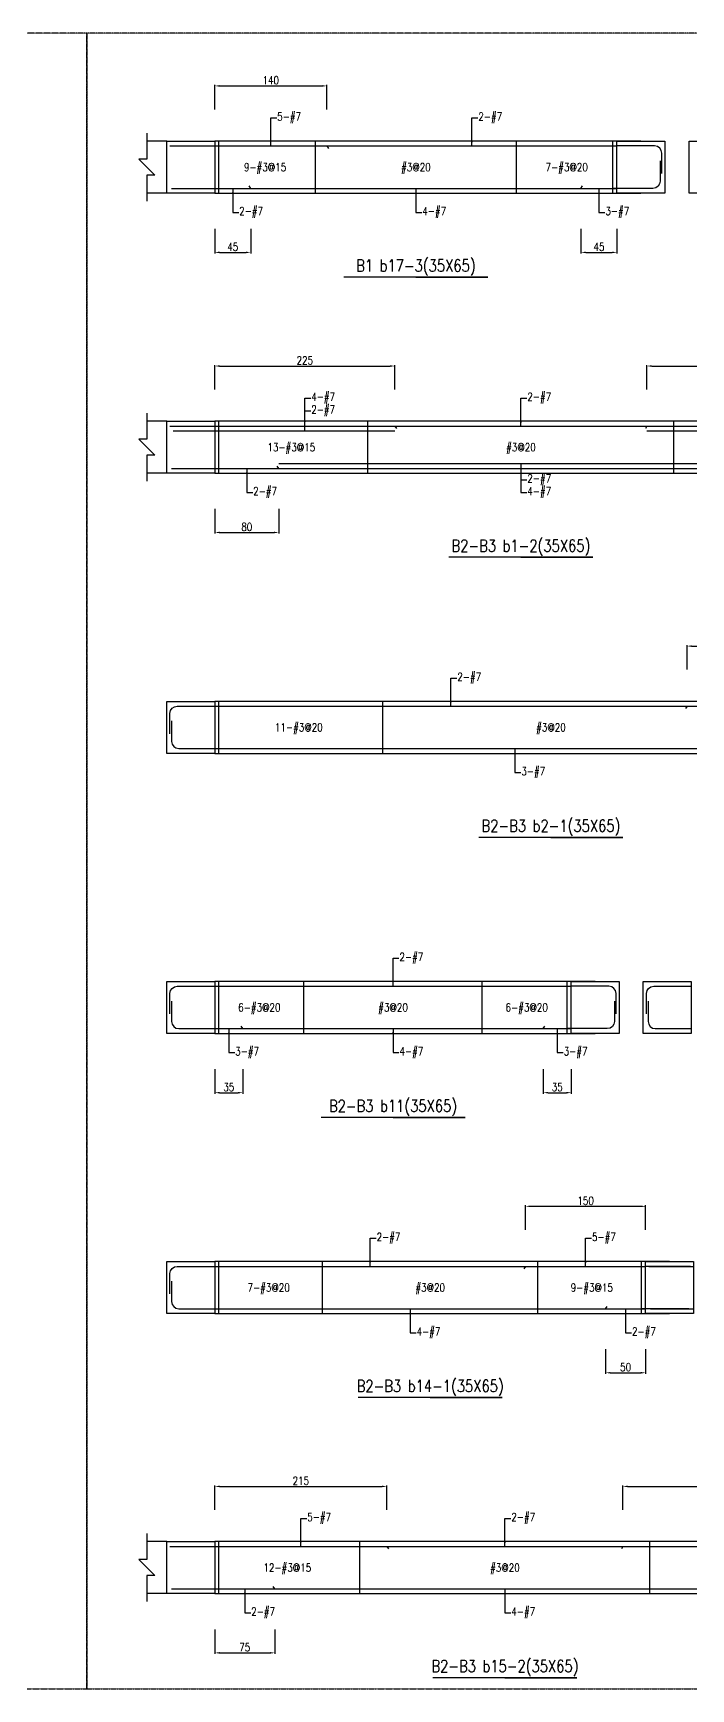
# Model space of a CAD drawing. Header units: millimetres. Extents: x 0 to 84580, y -12276 to 4373.
# Drawn here: x 78055 to 78877, y 0 to 2069 of the extents above; entities that cross this region are included whole.
import ezdxf
from ezdxf.enums import TextEntityAlignment as Align

# ---------------------------------------------------------------- set-up
doc = ezdxf.new("R2010")
doc.units = ezdxf.units.MM
doc.header["$MEASUREMENT"] = 0
doc.linetypes.add('CENTER', pattern=[2, 1.25, -0.25, 0.25, -0.25])
for name, color, linetype in [('S-DIM', 2, 'Continuous'), ('S-GRID', 1, 'CENTER'), ('S-LEADER', 2, 'Continuous'), ('S-RC', 130, 'Continuous'), ('S-REINF', 6, 'Continuous'), ('S-TEXT', 2, 'Continuous')]:
    doc.layers.add(name, color=color, linetype=linetype)
doc.styles.add('CS4', font='romans.shx', dxfattribs={"width": 0.8, "bigfont": 'lsp.shx'})
doc.styles.get("Standard").update_dxf_attribs({"font": 'arial.ttf'})
doc.dimstyles.new('ISO-25', dxfattribs={"dimtxt": 2.5, "dimasz": 2.5, "dimexe": 1.25, "dimexo": 0.625, "dimtad": 1, "dimtxsty": 'Standard', "dimcen": 2.5, "dimadec": 0, "dimazin": 0, "dimtfac": 1, "dimtmove": 0, "dimatfit": 3, "dimfxl": 0, "dimarcsym": 0})

# ---------------------------------------------------------------- blocks, each defined once
blk = doc.blocks.new('*D2158')
at = {"layer": 'DEFPOINTS', "color": 0, "transparency": 16777216}
for p in [(78422, 2003), (78282, 1973), (78422, 1973)]:
    blk.add_point(p, dxfattribs=at)
at = {"layer": 'S-DIM', "color": 0, "lineweight": -2, "transparency": 16777216}
for p, q in [((78282, 1973.625), (78282, 2004.25)), ((78288, 2003), (78416, 2003)), ((78422, 1973.625), (78422, 2004.25))]:
    blk.add_line(p, q, dxfattribs=at)
at = {"layer": 'S-DIM', "color": 0, "transparency": 16777216}
for points in [[(78288, 2004), (78288, 2002), (78282, 2003)], [(78416, 2004), (78416, 2002), (78422, 2003)]]:
    blk.add_solid(points, dxfattribs=at)
at = {"layer": 'S-DIM', "color": 0, "transparency": 16777216, "insert": (78352, 2010), "char_height": 10, "attachment_point": 5, "style": 'CS4'}
blk.add_mtext('140', dxfattribs=at)
blk = doc.blocks.new('*D2159')
at = {"layer": 'DEFPOINTS', "color": 0, "transparency": 16777216}
for p in [(78282, 1825), (78327, 1825), (78327, 1795)]:
    blk.add_point(p, dxfattribs=at)
at = {"layer": 'S-DIM', "color": 0, "lineweight": -2, "transparency": 16777216}
for p, q in [((78282, 1824.375), (78282, 1793.75)), ((78327, 1824.375), (78327, 1793.75)), ((78288, 1795), (78321, 1795))]:
    blk.add_line(p, q, dxfattribs=at)
at = {"layer": 'S-DIM', "color": 0, "transparency": 16777216}
for points in [[(78288, 1796), (78288, 1794), (78282, 1795)], [(78321, 1796), (78321, 1794), (78327, 1795)]]:
    blk.add_solid(points, dxfattribs=at)
at = {"layer": 'S-DIM', "color": 0, "transparency": 16777216, "insert": (78304.5, 1802), "char_height": 10, "attachment_point": 5, "style": 'CS4'}
blk.add_mtext('45', dxfattribs=at)
blk = doc.blocks.new('*D2160')
at = {"layer": 'DEFPOINTS', "color": 0, "transparency": 16777216}
for p in [(78739.5, 1825), (78784.5, 1825), (78784.5, 1795)]:
    blk.add_point(p, dxfattribs=at)
at = {"layer": 'S-DIM', "color": 0, "lineweight": -2, "transparency": 16777216}
for p, q in [((78739.5, 1824.375), (78739.5, 1793.75)), ((78784.5, 1824.375), (78784.5, 1793.75)), ((78745.5, 1795), (78778.5, 1795))]:
    blk.add_line(p, q, dxfattribs=at)
at = {"layer": 'S-DIM', "color": 0, "transparency": 16777216}
for points in [[(78745.5, 1796), (78745.5, 1794), (78739.5, 1795)], [(78778.5, 1796), (78778.5, 1794), (78784.5, 1795)]]:
    blk.add_solid(points, dxfattribs=at)
at = {"layer": 'S-DIM', "color": 0, "transparency": 16777216, "insert": (78762, 1802), "char_height": 10, "attachment_point": 5, "style": 'CS4'}
blk.add_mtext('45', dxfattribs=at)
blk = doc.blocks.new('*D2167')
at = {"layer": 'DEFPOINTS', "color": 0, "transparency": 16777216}
for p in [(78507, 1653), (78282, 1623), (78507, 1623)]:
    blk.add_point(p, dxfattribs=at)
at = {"layer": 'S-DIM', "color": 0, "lineweight": -2, "transparency": 16777216}
for p, q in [((78282, 1623.625), (78282, 1654.25)), ((78288, 1653), (78501, 1653)), ((78507, 1623.625), (78507, 1654.25))]:
    blk.add_line(p, q, dxfattribs=at)
at = {"layer": 'S-DIM', "color": 0, "transparency": 16777216}
for points in [[(78288, 1654), (78288, 1652), (78282, 1653)], [(78501, 1654), (78501, 1652), (78507, 1653)]]:
    blk.add_solid(points, dxfattribs=at)
at = {"layer": 'S-DIM', "color": 0, "transparency": 16777216, "insert": (78394.5, 1660), "char_height": 10, "attachment_point": 5, "style": 'CS4'}
blk.add_mtext('225', dxfattribs=at)
blk = doc.blocks.new('*D2168')
at = {"layer": 'DEFPOINTS', "color": 0, "transparency": 16777216}
for p in [(79047, 1653), (78822, 1623), (79047, 1623)]:
    blk.add_point(p, dxfattribs=at)
at = {"layer": 'S-DIM', "color": 0, "lineweight": -2, "transparency": 16777216}
for p, q in [((78822, 1623.625), (78822, 1654.25)), ((78828, 1653), (79041, 1653)), ((79047, 1623.625), (79047, 1654.25))]:
    blk.add_line(p, q, dxfattribs=at)
at = {"layer": 'S-DIM', "color": 0, "transparency": 16777216}
for points in [[(78828, 1654), (78828, 1652), (78822, 1653)], [(79041, 1654), (79041, 1652), (79047, 1653)]]:
    blk.add_solid(points, dxfattribs=at)
at = {"layer": 'S-DIM', "color": 0, "transparency": 16777216, "insert": (78934.5, 1660), "char_height": 10, "attachment_point": 5, "style": 'CS4'}
blk.add_mtext('225', dxfattribs=at)
blk = doc.blocks.new('*D2169')
at = {"layer": 'DEFPOINTS', "color": 0, "transparency": 16777216}
for p in [(78282, 1475), (78362, 1475), (78362, 1445)]:
    blk.add_point(p, dxfattribs=at)
at = {"layer": 'S-DIM', "color": 0, "lineweight": -2, "transparency": 16777216}
for p, q in [((78282, 1474.375), (78282, 1443.75)), ((78362, 1474.375), (78362, 1443.75)), ((78288, 1445), (78356, 1445))]:
    blk.add_line(p, q, dxfattribs=at)
at = {"layer": 'S-DIM', "color": 0, "transparency": 16777216}
for points in [[(78288, 1446), (78288, 1444), (78282, 1445)], [(78356, 1446), (78356, 1444), (78362, 1445)]]:
    blk.add_solid(points, dxfattribs=at)
at = {"layer": 'S-DIM', "color": 0, "transparency": 16777216, "insert": (78322, 1452), "char_height": 10, "attachment_point": 5, "style": 'CS4'}
blk.add_mtext('80', dxfattribs=at)
blk = doc.blocks.new('*D2059')
at = {"layer": 'DEFPOINTS', "color": 0, "transparency": 16777216}
for p in [(79122, 1303), (78872, 1273), (79122, 1273)]:
    blk.add_point(p, dxfattribs=at)
at = {"layer": 'S-DIM', "color": 0, "lineweight": -2, "transparency": 16777216}
for p, q in [((78872, 1273.625), (78872, 1304.25)), ((79122, 1273.625), (79122, 1304.25)), ((78878, 1303), (79116, 1303))]:
    blk.add_line(p, q, dxfattribs=at)
at = {"layer": 'S-DIM', "color": 0, "transparency": 16777216}
for points in [[(78878, 1304), (78878, 1302), (78872, 1303)], [(79116, 1304), (79116, 1302), (79122, 1303)]]:
    blk.add_solid(points, dxfattribs=at)
at = {"layer": 'S-DIM', "color": 0, "transparency": 16777216, "insert": (78997, 1310), "char_height": 10, "attachment_point": 5, "style": 'CS4'}
blk.add_mtext('250', dxfattribs=at)
blk = doc.blocks.new('*D2068')
at = {"layer": 'DEFPOINTS', "color": 0, "transparency": 16777216}
for p in [(78282, 775), (78317, 775), (78317, 745)]:
    blk.add_point(p, dxfattribs=at)
at = {"layer": 'S-DIM', "color": 0, "lineweight": -2, "transparency": 16777216}
for p, q in [((78282, 774.375), (78282, 743.75)), ((78317, 774.375), (78317, 743.75)), ((78288, 745), (78311, 745))]:
    blk.add_line(p, q, dxfattribs=at)
at = {"layer": 'S-DIM', "color": 0, "transparency": 16777216}
for points in [[(78288, 746), (78288, 744), (78282, 745)], [(78311, 746), (78311, 744), (78317, 745)]]:
    blk.add_solid(points, dxfattribs=at)
at = {"layer": 'S-DIM', "color": 0, "transparency": 16777216, "insert": (78299.5, 752), "char_height": 10, "attachment_point": 5, "style": 'CS4'}
blk.add_mtext('35', dxfattribs=at)
blk = doc.blocks.new('*D2069')
at = {"layer": 'DEFPOINTS', "color": 0, "transparency": 16777216}
for p in [(78692.4, 775), (78727.4, 775), (78727.4, 745)]:
    blk.add_point(p, dxfattribs=at)
at = {"layer": 'S-DIM', "color": 0, "lineweight": -2, "transparency": 16777216}
for p, q in [((78692.4, 774.375), (78692.4, 743.75)), ((78727.4, 774.375), (78727.4, 743.75)), ((78698.4, 745), (78721.4, 745))]:
    blk.add_line(p, q, dxfattribs=at)
at = {"layer": 'S-DIM', "color": 0, "transparency": 16777216}
for points in [[(78698.4, 746), (78698.4, 744), (78692.4, 745)], [(78721.4, 746), (78721.4, 744), (78727.4, 745)]]:
    blk.add_solid(points, dxfattribs=at)
at = {"layer": 'S-DIM', "color": 0, "transparency": 16777216, "insert": (78709.9, 752), "char_height": 10, "attachment_point": 5, "style": 'CS4'}
blk.add_mtext('35', dxfattribs=at)
blk = doc.blocks.new('*D2092')
at = {"layer": 'DEFPOINTS', "color": 0, "transparency": 16777216}
for p in [(78820.3, 603), (78670.3, 573), (78820.3, 573)]:
    blk.add_point(p, dxfattribs=at)
at = {"layer": 'S-DIM', "color": 0, "lineweight": -2, "transparency": 16777216}
for p, q in [((78670.3, 573.625), (78670.3, 604.25)), ((78676.3, 603), (78814.3, 603)), ((78820.3, 573.625), (78820.3, 604.25))]:
    blk.add_line(p, q, dxfattribs=at)
at = {"layer": 'S-DIM', "color": 0, "transparency": 16777216}
for points in [[(78676.3, 604), (78676.3, 602), (78670.3, 603)], [(78814.3, 604), (78814.3, 602), (78820.3, 603)]]:
    blk.add_solid(points, dxfattribs=at)
at = {"layer": 'S-DIM', "color": 0, "transparency": 16777216, "insert": (78745.3, 610), "char_height": 10, "attachment_point": 5, "style": 'CS4'}
blk.add_mtext('150', dxfattribs=at)
blk = doc.blocks.new('*D2093')
at = {"layer": 'DEFPOINTS', "color": 0, "transparency": 16777216}
for p in [(78770.3, 425), (78820.3, 425), (78820.3, 395)]:
    blk.add_point(p, dxfattribs=at)
at = {"layer": 'S-DIM', "color": 0, "lineweight": -2, "transparency": 16777216}
for p, q in [((78770.3, 424.375), (78770.3, 393.75)), ((78820.3, 424.375), (78820.3, 393.75)), ((78776.3, 395), (78814.3, 395))]:
    blk.add_line(p, q, dxfattribs=at)
at = {"layer": 'S-DIM', "color": 0, "transparency": 16777216}
for points in [[(78776.3, 396), (78776.3, 394), (78770.3, 395)], [(78814.3, 396), (78814.3, 394), (78820.3, 395)]]:
    blk.add_solid(points, dxfattribs=at)
at = {"layer": 'S-DIM', "color": 0, "transparency": 16777216, "insert": (78795.3, 402), "char_height": 10, "attachment_point": 5, "style": 'CS4'}
blk.add_mtext('50', dxfattribs=at)
blk = doc.blocks.new('*D2102')
at = {"layer": 'DEFPOINTS', "color": 0, "transparency": 16777216}
for p in [(78497, 253), (78282, 223), (78497, 223)]:
    blk.add_point(p, dxfattribs=at)
at = {"layer": 'S-DIM', "color": 0, "lineweight": -2, "transparency": 16777216}
for p, q in [((78282, 223.625), (78282, 254.25)), ((78288, 253), (78491, 253)), ((78497, 223.625), (78497, 254.25))]:
    blk.add_line(p, q, dxfattribs=at)
at = {"layer": 'S-DIM', "color": 0, "transparency": 16777216}
for points in [[(78288, 254), (78288, 252), (78282, 253)], [(78491, 254), (78491, 252), (78497, 253)]]:
    blk.add_solid(points, dxfattribs=at)
at = {"layer": 'S-DIM', "color": 0, "transparency": 16777216, "insert": (78389.5, 260), "char_height": 10, "attachment_point": 5, "style": 'CS4'}
blk.add_mtext('215', dxfattribs=at)
blk = doc.blocks.new('*D2103')
at = {"layer": 'DEFPOINTS', "color": 0, "transparency": 16777216}
for p in [(79007, 253), (78792, 223), (79007, 223)]:
    blk.add_point(p, dxfattribs=at)
at = {"layer": 'S-DIM', "color": 0, "lineweight": -2, "transparency": 16777216}
for p, q in [((78792, 223.625), (78792, 254.25)), ((78798, 253), (79001, 253)), ((79007, 223.625), (79007, 254.25))]:
    blk.add_line(p, q, dxfattribs=at)
at = {"layer": 'S-DIM', "color": 0, "transparency": 16777216}
for points in [[(78798, 254), (78798, 252), (78792, 253)], [(79001, 254), (79001, 252), (79007, 253)]]:
    blk.add_solid(points, dxfattribs=at)
at = {"layer": 'S-DIM', "color": 0, "transparency": 16777216, "insert": (78899.5, 260), "char_height": 10, "attachment_point": 5, "style": 'CS4'}
blk.add_mtext('215', dxfattribs=at)
blk = doc.blocks.new('*D2104')
at = {"layer": 'DEFPOINTS', "color": 0, "transparency": 16777216}
for p in [(78282, 75), (78357, 75), (78357, 45)]:
    blk.add_point(p, dxfattribs=at)
at = {"layer": 'S-DIM', "color": 0, "lineweight": -2, "transparency": 16777216}
for p, q in [((78282, 74.375), (78282, 43.75)), ((78357, 74.375), (78357, 43.75)), ((78288, 45), (78351, 45))]:
    blk.add_line(p, q, dxfattribs=at)
at = {"layer": 'S-DIM', "color": 0, "transparency": 16777216}
for points in [[(78288, 46), (78288, 44), (78282, 45)], [(78351, 46), (78351, 44), (78357, 45)]]:
    blk.add_solid(points, dxfattribs=at)
at = {"layer": 'S-DIM', "color": 0, "transparency": 16777216, "insert": (78319.5, 52), "char_height": 10, "attachment_point": 5, "style": 'CS4'}
blk.add_mtext('75', dxfattribs=at)

msp = doc.modelspace()

# ---------------------------------------------------------------- linework, layer by layer
for p, q in [((78222, 1934), (78197, 1934)), ((78222, 1869), (78197, 1869)), ((78222, 1584), (78197, 1584)), ((78222, 1519), (78197, 1519)), ((78222, 184), (78197, 184)), ((78222, 119), (78197, 119))]:
    msp.add_line(p, q)
at = {"layer": 'S-GRID'}
for points in [[(74893, 0), (78122, 0), (78122, 2069), (74893, 2069), (74893, 0)], [(74893, 0), (78122, 0), (78122, 2069), (74893, 2069), (74893, 0)], [(78122, 0), (81351, 0), (81351, 2069), (78122, 2069), (78122, 0)], [(78122, 0), (81351, 0), (81351, 2069), (78122, 2069), (78122, 0)]]:
    msp.add_lwpolyline(points, dxfattribs=at)
at = {"layer": 'S-RC'}
for points in [[(78197, 1944), (78197, 1911.5), (78187, 1911.5), (78207, 1891.5), (78197, 1891.5), (78197, 1859)], [(78282, 1869), (78222, 1869), (78222, 1934), (78282, 1934), (78282, 1869)], [(78814.5, 1934), (78282, 1934)], [(78844.5, 1869), (78784.5, 1869), (78784.5, 1934), (78844.5, 1934), (78844.5, 1869)], [(78934.5, 1869), (78874.5, 1869), (78874.5, 1934), (78934.5, 1934), (78934.5, 1869)], [(78282, 1869), (78814.5, 1869)], [(78533.25, 1764), (78623.25, 1764), (78443.25, 1764)], [(78197, 1594), (78197, 1561.5), (78187, 1561.5), (78207, 1541.5), (78197, 1541.5), (78197, 1509)], [(78282, 1519), (78222, 1519), (78222, 1584), (78282, 1584), (78282, 1519)], [(79077, 1584), (78282, 1584)], [(78282, 1519), (79077, 1519)], [(78664.5, 1414), (78754.5, 1414), (78574.5, 1414)], [(78282, 1169), (78222, 1169), (78222, 1234), (78282, 1234), (78282, 1169)], [(79152, 1234), (78282, 1234)], [(78282, 1169), (79152, 1169)], [(78702, 1064), (78792, 1064), (78612, 1064)], [(78282, 819), (78222, 819), (78222, 884), (78282, 884), (78282, 819)], [(78757.4, 884), (78282, 884)], [(78787.4, 819), (78727.4, 819), (78727.4, 884), (78787.4, 884), (78787.4, 819)], [(78877.4, 819), (78817.4, 819), (78817.4, 884), (78877.4, 884), (78877.4, 819)], [(78282, 819), (78757.4, 819)], [(78504.7, 714), (78594.7, 714), (78414.7, 714)], [(78282, 469), (78222, 469), (78222, 534), (78282, 534), (78282, 469)], [(78850.3, 534), (78282, 534)], [(78880.3, 469), (78820.3, 469), (78820.3, 534), (78880.3, 534), (78880.3, 469)], [(78880.3, 469), (78820.3, 469), (78820.3, 534), (78880.3, 534), (78880.3, 469)], [(78282, 469), (78850.3, 469)], [(78551.15, 364), (78641.15, 364), (78461.15, 364)], [(78197, 194), (78197, 161.5), (78187, 161.5), (78207, 141.5), (78197, 141.5), (78197, 109)], [(78282, 119), (78222, 119), (78222, 184), (78282, 184), (78282, 119)], [(79037, 184), (78282, 184)], [(78282, 119), (79037, 119)], [(78644.5, 14), (78734.5, 14), (78554.5, 14)]]:
    msp.add_lwpolyline(points, dxfattribs=at)
at = {"layer": 'S-REINF'}
for points in [[(78226, 1928), (78282, 1928)], [(78282, 1928), (78422, 1928)], [(78422, 1928), (78424, 1925)], [(78422, 1928), (78784.5, 1928)], [(78228, 1875), (78282, 1875)], [(78282, 1875), (78327, 1875)], [(78327, 1875), (78325, 1878)], [(78327, 1875), (78739.5, 1875)], [(78739.5, 1875), (78741.5, 1878)], [(78739.5, 1875), (78784.5, 1875)], [(78226, 1578), (78282, 1578)], [(78282, 1578), (78507, 1578)], [(78507, 1578), (78509, 1575)], [(78507, 1578), (78822, 1578)], [(78822, 1578), (78820, 1575)], [(78822, 1578), (79047, 1578)], [(78230, 1572), (78282, 1572)], [(78282, 1572), (78507, 1572)], [(78822, 1572), (79047, 1572)], [(78228, 1525), (78282, 1525)], [(78282, 1525), (78362, 1525)], [(78362, 1525), (78360, 1528)], [(78362, 1531), (78967, 1531)], [(78362, 1525), (78967, 1525)], [(78282, 1228), (78872, 1228)], [(78872, 1228), (78870, 1225)], [(78872, 1228), (79122, 1228)], [(78282, 1175), (79032, 1175)], [(78282, 878), (78727.4, 878)], [(78317, 825), (78315, 828)], [(78692.4, 825), (78694.4, 828)], [(78282, 825), (78317, 825)], [(78317, 825), (78692.4, 825)], [(78692.4, 825), (78727.4, 825)], [(78282, 528), (78670.3, 528)], [(78670.3, 528), (78668.3, 525)], [(78670.3, 528), (78820.3, 528)], [(78876.3, 528), (78820.3, 528)], [(78824.3, 528), (78880.3, 528)], [(78770.3, 475), (78772.3, 478)], [(78282, 475), (78770.3, 475)], [(78770.3, 475), (78820.3, 475)], [(78874.3, 475), (78814.3, 475)], [(78826.3, 475), (78880.3, 475)], [(78226, 178), (78282, 178)], [(78282, 178), (78497, 178)], [(78497, 178), (78499, 175)], [(78497, 178), (78792, 178)], [(78792, 178), (78790, 175)], [(78792, 178), (79007, 178)], [(78228, 125), (78282, 125)], [(78282, 125), (78357, 125)], [(78357, 125), (78355, 128)], [(78357, 125), (78932, 125)]]:
    msp.add_lwpolyline(points, dxfattribs=at)
at = {"layer": 'S-REINF', "color": 1}
for points in [[(78287, 1869), (78287, 1934)], [(78407.625, 1869), (78407.625, 1934)], [(78658.875, 1869), (78658.875, 1934)], [(78779.5, 1869), (78779.5, 1934)], [(78287, 1519), (78287, 1584)], [(78473.25, 1519), (78473.25, 1584)], [(78855.75, 1519), (78855.75, 1584)], [(78287, 1169), (78287, 1234)], [(78492, 1169), (78492, 1234)], [(78287, 819), (78287, 884)], [(78393.35, 819), (78393.35, 884)], [(78616.05, 819), (78616.05, 884)], [(78722.4, 819), (78722.4, 884)], [(78287, 469), (78287, 534)], [(78416.575, 469), (78416.575, 534)], [(78685.725, 469), (78685.725, 534)], [(78815.3, 469), (78815.3, 534)], [(78287, 119), (78287, 184)], [(78463.25, 119), (78463.25, 184)], [(78825.75, 119), (78825.75, 184)]]:
    msp.add_lwpolyline(points, dxfattribs=at)
at = {"layer": 'S-REINF'}
for points in [[(78840.5, 1893.5), (78840.5, 1919, 0.41421356), (78831.5, 1928), (78784.5, 1928)], [(78838.5, 1909.5), (78838.5, 1884, -0.41421356), (78829.5, 1875), (78778.5, 1875)], [(78226, 1193.5), (78226, 1219, -0.41421356), (78235, 1228), (78282, 1228)], [(78228, 1209.5), (78228, 1184, 0.41421356), (78237, 1175), (78282, 1175)], [(78226, 843.5), (78226, 869, -0.41421356), (78235, 878), (78282, 878)], [(78783.4, 843.5), (78783.4, 869, 0.41421356), (78774.4, 878), (78727.4, 878)], [(78821.4, 843.5), (78821.4, 869, -0.41421356), (78830.4, 878), (78877.4, 878)], [(78228, 859.5), (78228, 834, 0.41421356), (78237, 825), (78282, 825)], [(78781.4, 859.5), (78781.4, 834, -0.41421356), (78772.4, 825), (78721.4, 825)], [(78823.4, 859.5), (78823.4, 834, 0.41421356), (78832.4, 825), (78877.4, 825)], [(78226, 493.5), (78226, 519, -0.41421356), (78235, 528), (78282, 528)], [(78228, 509.5), (78228, 484, 0.41421356), (78237, 475), (78282, 475)]]:
    msp.add_lwpolyline(points, format="xyb", dxfattribs=at)

# ---------------------------------------------------------------- texts
at = {"layer": 'S-LEADER', "char_height": 10, "attachment_point": 4, "style": 'CS4'}
for s, insert in [('5-#7', (78360, 1963)), ('2-#7', (78611.25, 1963)), ('2-#7', (78312.5, 1845)), ('4-#7', (78541.25, 1845)), ('3-#7', (78770, 1845)), ('4-#7', (78402.5, 1613)), ('2-#7', (78672.5, 1613)), ('2-#7', (78402.5, 1597)), ('2-#7', (78672.5, 1511)), ('2-#7', (78330, 1495)), ('4-#7', (78672.5, 1495)), ('2-#7', (78585, 1263)), ('3-#7', (78665, 1145)), ('2-#7', (78512.7, 913)), ('3-#7', (78307.5, 795)), ('4-#7', (78512.7, 795)), ('3-#7', (78717.9, 795)), ('2-#7', (78484.15, 563)), ('5-#7', (78753.3, 563)), ('4-#7', (78534.15, 445)), ('2-#7', (78803.3, 445)), ('5-#7', (78397.5, 213)), ('2-#7', (78652.5, 213)), ('2-#7', (78327.5, 95)), ('4-#7', (78652.5, 95))]:
    msp.add_mtext(s, dxfattribs=dict(at, insert=insert))
at = {"layer": 'S-RC', "style": 'CS4', "width": 0.8}
for s, p in [('B1 b17-3(35X65)', (78533.25, 1771)), ('B2-B3 b1-2(35X65)', (78664.5, 1421)), ('B2-B3 b2-1(35X65)', (78702, 1071)), ('B2-B3 b11(35X65)', (78504.7, 721)), ('B2-B3 b14-1(35X65)', (78551.15, 371)), ('B2-B3 b15-2(35X65)', (78644.5, 21))]:
    msp.add_text(s, height=15, dxfattribs=at).set_placement(p, align=Align.CENTER)
at = {"layer": 'S-TEXT', "color": 1, "style": 'CS4', "width": 0.8}
for s, p in [('9-#3@15', (78344.812, 1896.5)), ('#3@20', (78533.25, 1896.5)), ('7-#3@20', (78721.688, 1896.5)), ('13-#3@15', (78377.625, 1546.5)), ('#3@20', (78664.5, 1546.5)), ('11-#3@20', (78387, 1196.5)), ('#3@20', (78702, 1196.5)), ('6-#3@20', (78337.675, 846.5)), ('#3@20', (78504.7, 846.5)), ('6-#3@20', (78671.725, 846.5)), ('7-#3@20', (78349.288, 496.5)), ('#3@20', (78551.15, 496.5)), ('9-#3@15', (78753.012, 496.5)), ('12-#3@15', (78372.625, 146.5)), ('#3@20', (78644.5, 146.5))]:
    msp.add_text(s, height=10, dxfattribs=at).set_placement(p, align=Align.CENTER)

# ---------------------------------------------------------------- dimensions: what is measured, and where the dimension line sits
at = {"layer": 'S-DIM'}
for p1, p2, distance, picture, middle in [((78282, 1973), (78422, 1973), 30, '*D2158', (78352, 2010)), ((78282, 1825), (78327, 1825), -30, '*D2159', (78304.5, 1802)), ((78739.5, 1825), (78784.5, 1825), -30, '*D2160', (78762, 1802)), ((78282, 1623), (78507, 1623), 30, '*D2167', (78394.5, 1660)), ((78822, 1623), (79047, 1623), 30, '*D2168', (78934.5, 1660)), ((78282, 1475), (78362, 1475), -30, '*D2169', (78322, 1452)), ((78872, 1273), (79122, 1273), 30, '*D2059', (78997, 1310)), ((78282, 775), (78317, 775), -30, '*D2068', (78299.5, 752)), ((78692.4, 775), (78727.4, 775), -30, '*D2069', (78709.9, 752)), ((78670.3, 573), (78820.3, 573), 30, '*D2092', (78745.3, 610)), ((78770.3, 425), (78820.3, 425), -30, '*D2093', (78795.3, 402)), ((78282, 223), (78497, 223), 30, '*D2102', (78389.5, 260)), ((78792, 223), (79007, 223), 30, '*D2103', (78899.5, 260)), ((78282, 75), (78357, 75), -30, '*D2104', (78319.5, 52))]:
    dim = msp.add_aligned_dim(p1=p1, p2=p2, distance=distance, dimstyle='ISO-25', override={"dimtxt": 10, "dimasz": 6, "dimgap": 2, "dimtxsty": 'CS4'}, dxfattribs=at)
    dim.commit()
    dim.dimension.update_dxf_attribs({"geometry": picture, "text_midpoint": middle})

# ---------------------------------------------------------------- leaders
at = {"layer": 'S-LEADER', "annotation_type": 0, "has_hookline": 1, "hookline_direction": 0, "text_width": 30.857}
for points in [[(78352, 1928), (78352, 1963), (78359.375, 1963)], [(78603.25, 1928), (78603.25, 1963), (78610.625, 1963)], [(78304.5, 1875), (78304.5, 1845), (78311.875, 1845)], [(78533.25, 1875), (78533.25, 1845), (78540.625, 1845)], [(78762, 1875), (78762, 1845), (78769.375, 1845)], [(78394.5, 1578), (78394.5, 1613), (78401.875, 1613)], [(78394.5, 1572), (78394.5, 1597), (78401.875, 1597)], [(78664.5, 1578), (78664.5, 1613), (78671.875, 1613)], [(78322, 1525), (78322, 1495), (78329.375, 1495)], [(78664.5, 1531), (78664.5, 1511), (78671.875, 1511)], [(78664.5, 1525), (78664.5, 1495), (78671.875, 1495)], [(78577, 1228), (78577, 1263), (78584.375, 1263)], [(78657, 1175), (78657, 1145), (78664.375, 1145)], [(78504.7, 878), (78504.7, 913), (78512.075, 913)], [(78299.5, 825), (78299.5, 795), (78306.875, 795)], [(78504.7, 825), (78504.7, 795), (78512.075, 795)], [(78709.9, 825), (78709.9, 795), (78717.275, 795)], [(78476.15, 528), (78476.15, 563), (78483.525, 563)], [(78745.3, 528), (78745.3, 563), (78752.675, 563)], [(78526.15, 475), (78526.15, 445), (78533.525, 445)], [(78795.3, 475), (78795.3, 445), (78802.675, 445)], [(78389.5, 178), (78389.5, 213), (78396.875, 213)], [(78644.5, 178), (78644.5, 213), (78651.875, 213)], [(78319.5, 125), (78319.5, 95), (78326.875, 95)], [(78644.5, 125), (78644.5, 95), (78651.875, 95)]]:
    msp.add_leader(points, dimstyle='ISO-25', override={"dimasz": 6, "dimtad": 0}, dxfattribs=at)

doc.saveas('drawing.dxf')
